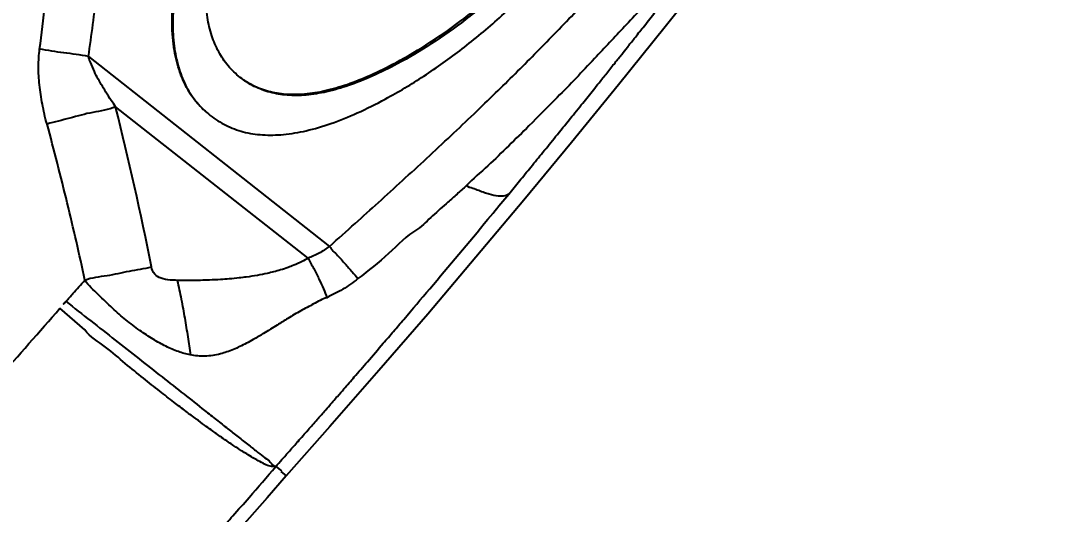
# Model space of a CAD drawing. Header units: millimetres. Extents: x 1145859089 to 1147511753, y -1047484727 to -1047247487.
# Drawn here: x 1147325913.1 to 1147325993.2, y -1047434411.5 to -1047434373.7 of the extents above; entities that cross this region are included whole.
import ezdxf
from ezdxf.xclip import XClip

# ---------------------------------------------------------------- set-up
doc = ezdxf.new("R2010")
doc.units = ezdxf.units.MM
doc.header["$LTSCALE"] = 100
doc.header["$MEASUREMENT"] = 0
doc.header["$XCLIPFRAME"] = 2
doc.layers.get('0').update_dxf_attribs({"linetype": 'CONTINUOUS'})
for name, color, linetype in [('XREF', 135, 'CONTINUOUS'), ('단지배치도$0$S240910', 33, 'CONTINUOUS'), ('단지배치도$0$W240910', 135, 'CONTINUOUS')]:
    doc.layers.add(name, color=color, linetype=linetype)
doc.styles.add('단지배치도$0$WS1', font='romans.shx', dxfattribs={"width": 0.8, "bigfont": 'whgtxt.shx'})

# ---------------------------------------------------------------- blocks, each defined once
blk = doc.blocks.new('단지배치도$0$zw$9902')
at = {"layer": '단지배치도$0$W240910', "linetype": 'ByBlock', "ltscale": 20}
for p, q in [((65693.495, -63000.942), (65690.385, -63004.871)), ((65690.385, -63004.871), (65686.811, -63009.324)), ((65646.201, -63007.164), (65664.678, -63021.693)), ((65686.811, -63009.324), (65683.205, -63013.75)), ((65663.028, -63022.605), (65648.279, -63011.006)), ((65683.205, -63013.75), (65679.567, -63018.151)), ((65679.567, -63018.151), (65675.898, -63022.525)), ((65676.809, -63019.618), (65677.203, -63019.143)), ((65675.898, -63022.525), (65672.197, -63026.873)), ((65645.927, -63028.075), (65644.019, -63026.43)), ((65672.197, -63026.873), (65668.465, -63031.193)), ((65668.465, -63031.193), (65664.702, -63035.487)), ((65664.702, -63035.487), (65661.345, -63039.264)), ((65656.395, -63036.309), (65656.383, -63036.301)), ((65660.536, -63038.541), (65660.544, -63038.551)), ((65660.538, -63038.561), (65660.537, -63038.564)), ((65660.537, -63038.565), (65660.538, -63038.564)), ((65660.537, -63038.564), (65660.537, -63038.565)), ((65660.537, -63038.565), (65660.537, -63038.565)), ((65660.541, -63038.557), (65660.538, -63038.561)), ((65660.538, -63038.564), (65660.54, -63038.563)), ((65660.54, -63038.563), (65660.541, -63038.561)), ((65660.544, -63038.551), (65660.541, -63038.557)), ((65660.541, -63038.561), (65660.545, -63038.558)), ((65660.545, -63038.558), (65660.55, -63038.553)), ((65660.55, -63038.553), (65660.989, -63038.884)), ((65660.989, -63038.884), (65660.955, -63038.922)), ((65660.955, -63038.922), (65661.345, -63039.264)), ((65661.345, -63039.264), (65659.897, -63040.938)), ((65659.897, -63040.938), (65657.96, -63043.133))]:
    blk.add_line(p, q, dxfattribs=at)
for centre, radius, start, end in [((65404.85, -63072.292), 251.025, 11.26445, 14.13122), ((65121.09, -62558.602), 722.053, 320.370361, 320.520025)]:
    blk.add_arc(centre, radius, start, end, dxfattribs=at)
for points, knots in [([(65694.958, -62961.539), (65694.589, -62961.247), (65693.784, -62960.737), (65692.423, -62960.236), (65690.925, -62960.008), (65689.297, -62960.047), (65687.538, -62960.35), (65685.646, -62960.913), (65683.621, -62961.735), (65681.224, -62962.934), (65678.522, -62964.548), (65675.598, -62966.634), (65672.716, -62969.033), (65669.876, -62971.744), (65667.076, -62974.768), (65664.364, -62978.048), (65661.815, -62981.458), (65659.535, -62984.895), (65657.569, -62988.296), (65655.917, -62991.662), (65654.58, -62994.994), (65653.649, -62997.999), (65653.05, -63000.607), (65652.73, -63002.766), (65652.631, -63004.735), (65652.752, -63006.514), (65653.099, -63008.105), (65653.674, -63009.506), (65654.483, -63010.712), (65655.168, -63011.375), (65655.539, -63011.666)], [0, 0, 0, 0, 1.412766, 2.833461, 4.321746, 5.929778, 7.699157, 9.661244, 11.839094, 14.249578, 17.69248, 21.273155, 25.013227, 28.931683, 33.045041, 37.367585, 41.694975, 45.811725, 49.732095, 53.472597, 57.052228, 60.492655, 62.898636, 65.072954, 67.032507, 68.800365, 70.407871, 71.89653, 73.318297, 74.732515, 74.732515, 74.732515, 74.732515]), ([(65655.538, -63011.667), (65655.908, -63011.958), (65656.713, -63012.469), (65658.074, -63012.97), (65659.572, -63013.199), (65661.2, -63013.16), (65662.959, -63012.858), (65664.85, -63012.295), (65666.875, -63011.474), (65669.271, -63010.276), (65671.973, -63008.662), (65674.896, -63006.576), (65677.778, -63004.178), (65680.618, -63001.466), (65683.418, -62998.442), (65686.131, -62995.161), (65688.68, -62991.75), (65690.961, -62988.313), (65692.928, -62984.911), (65694.58, -62981.544), (65695.918, -62978.212), (65696.849, -62975.207), (65697.447, -62972.599), (65697.767, -62970.44), (65697.867, -62968.472), (65697.745, -62966.692), (65697.399, -62965.101), (65696.823, -62963.699), (65696.014, -62962.494), (65695.329, -62961.831), (65694.958, -62961.539)], [0, 0, 0, 0, 1.413182, 2.834148, 4.322514, 5.930416, 7.699453, 9.660999, 11.838121, 14.247704, 17.689668, 21.269748, 25.009586, 28.928178, 33.042044, 37.365468, 41.694091, 45.811845, 49.732988, 53.474028, 57.053964, 60.494463, 62.90047, 65.074832, 67.034455, 68.802419, 70.41008, 71.898956, 73.321006, 74.735573, 74.735573, 74.735573, 74.735573]), ([(65655.221, -63011.409), (65655.186, -63011.379), (65655.042, -63011.253), (65654.729, -63010.952), (65654.314, -63010.47), (65653.896, -63009.856), (65653.52, -63009.154), (65653.205, -63008.38), (65652.957, -63007.54), (65652.811, -63006.836), (65652.695, -63006.062), (65652.618, -63005.218), (65652.596, -63004.143), (65652.643, -63003.038), (65652.773, -63001.72), (65653.004, -63000.284), (65653.345, -62998.738), (65653.664, -62997.56), (65654.049, -62996.29), (65654.509, -62994.93), (65655.176, -62993.205), (65655.923, -62991.475), (65656.746, -62989.743), (65657.644, -62988.008), (65658.615, -62986.274), (65659.73, -62984.418), (65660.991, -62982.469), (65662.403, -62980.443), (65663.882, -62978.465), (65665.29, -62976.703), (65666.746, -62974.983), (65668.239, -62973.319), (65669.928, -62971.567), (65671.654, -62969.901), (65673.409, -62968.327), (65675.185, -62966.858), (65676.911, -62965.551), (65678.106, -62964.727), (65678.694, -62964.343), (65678.74, -62964.313)], [0, 0, 0, 0, 0.137339, 0.572509, 1.303412, 2.041427, 2.794842, 3.689275, 4.54292, 5.42016, 5.843515, 6.889188, 7.962288, 9.066248, 10.203431, 11.93457, 13.42487, 14.953303, 15.59288, 17.408174, 19.257214, 21.140606, 23.058591, 25.011212, 26.998409, 29.020094, 31.506542, 33.958541, 36.428155, 38.915654, 40.723187, 43.188235, 45.620606, 48.022979, 50.383888, 52.690194, 54.934814, 56.87878, 57.042162, 57.042162, 57.042162, 57.042162]), ([(65657.829, -63008.753), (65657.494, -63008.489), (65656.871, -63007.891), (65656.134, -63006.805), (65655.605, -63005.545), (65655.282, -63004.118), (65655.16, -63002.523), (65655.237, -63000.761), (65655.511, -62998.831), (65656.032, -62996.509), (65656.846, -62993.841), (65658.017, -62990.892), (65659.465, -62987.917), (65661.19, -62984.916), (65663.193, -62981.889), (65664.675, -62979.903), (65665.459, -62978.906)], [0, 0, 0, 0, 1.28228, 2.56859, 3.911217, 5.35635, 6.941241, 8.694253, 10.636399, 12.783145, 15.828876, 18.992157, 22.29241, 25.746746, 29.370094, 33.175396, 33.175396, 33.175396, 33.175396]), ([(65642.457, -63006.584), (65642.636, -63005.429), (65642.882, -63003.084), (65643.197, -62999.534), (65643.38, -62995.914), (65643.439, -62993.478), (65643.441, -62992.25)], [0, 0, 0, 0, 3.505723, 7.068542, 10.69142, 14.377221, 14.377221, 14.377221, 14.377221]), ([(65646.201, -63007.164), (65646.448, -63005.529), (65646.877, -63002.249), (65647.297, -62997.311), (65647.45, -62994.012), (65647.487, -62992.364)], [0, 0, 0, 0, 4.960436, 9.919328, 14.864038, 14.864038, 14.864038, 14.864038]), ([(65658.06, -63008.916), (65658.296, -63009.077), (65658.913, -63009.442), (65660.009, -63009.852), (65661.357, -63010.069), (65662.82, -63010.046), (65664.397, -63009.787), (65666.089, -63009.295), (65667.897, -63008.571), (65670.034, -63007.511), (65672.441, -63006.084), (65675.04, -63004.244), (65677.595, -63002.134), (65680.104, -62999.754), (65682.568, -62997.105), (65684.143, -62995.205), (65684.923, -62994.213)], [0, 0, 0, 0, 0.857072, 2.143513, 3.48566, 4.929829, 6.513411, 8.264891, 10.205374, 12.350393, 15.415003, 18.590005, 21.894496, 25.345424, 28.957677, 32.744241, 32.744241, 32.744241, 32.744241]), ([(65685.038, -62994.303), (65684.257, -62995.295), (65682.682, -62997.195), (65680.217, -62999.846), (65677.708, -63002.226), (65675.154, -63004.336), (65672.554, -63006.175), (65670.148, -63007.602), (65668.011, -63008.661), (65666.201, -63009.385), (65664.509, -63009.877), (65662.932, -63010.136), (65661.469, -63010.159), (65660.122, -63009.942), (65658.893, -63009.482), (65658.165, -63009.018), (65657.829, -63008.753)], [0, 0, 0, 0, 3.787928, 7.400997, 10.852194, 14.156419, 17.330636, 20.393975, 22.540099, 24.48139, 26.233366, 27.817115, 29.261118, 30.602782, 31.88848, 33.170672, 33.170672, 33.170672, 33.170672]), ([(65677.399, -63009.942), (65678.406, -63008.969), (65680.418, -63006.963), (65683.401, -63003.891), (65686.371, -63000.778), (65688.228, -62998.6), (65689.196, -62997.56)], [0, 0, 0, 0, 4.199429, 8.524364, 12.844117, 17.106084, 17.106084, 17.106084, 17.106084]), ([(65691.962, -62999.736), (65691.21, -63000.582), (65689.656, -63002.297), (65687.33, -63004.825), (65684.811, -63007.502), (65682.382, -63010.053), (65680.67, -63011.736), (65679.954, -63012.474)], [0, 0, 0, 0, 3.394054, 6.942998, 10.306959, 14.421481, 17.507816, 17.507816, 17.507816, 17.507816]), ([(65678.404, -63017.689), (65678.68, -63017.354), (65679.248, -63016.664), (65680.123, -63015.596), (65681.046, -63014.466), (65682.051, -63013.23), (65683.07, -63011.972), (65684.032, -63010.779), (65684.768, -63009.864), (65685.377, -63009.103), (65685.933, -63008.408), (65686.51, -63007.685), (65687.038, -63007.022), (65687.528, -63006.405), (65688.073, -63005.717), (65688.745, -63004.865), (65689.505, -63003.9), (65690.27, -63002.925), (65690.958, -63002.045), (65691.546, -63001.291), (65692.033, -63000.665), (65692.324, -63000.289), (65692.453, -63000.123)], [0, 0, 0, 0, 1.30232, 2.682145, 4.139488, 5.681888, 7.46195, 8.994361, 10.279153, 10.984886, 11.919185, 12.948395, 13.761332, 14.460806, 15.311977, 16.395281, 17.715739, 18.996063, 20.113646, 21.068948, 21.862387, 22.494313, 22.494313, 22.494313, 22.494313]), ([(65643.031, -63012.323), (65642.874, -63011.826), (65642.669, -63010.827), (65642.431, -63009.359), (65642.34, -63007.944), (65642.413, -63007.028), (65642.457, -63006.584)], [0, 0, 0, 0, 1.562086, 3.050095, 4.462143, 5.801764, 5.801764, 5.801764, 5.801764]), ([(65646.201, -63007.164), (65645.586, -63007.015), (65644.321, -63006.907), (65643.079, -63006.683), (65642.458, -63006.584)], [0, 0, 0, 0, 1.900441, 3.788585, 3.788585, 3.788585, 3.788585]), ([(65648.279, -63011.006), (65648.186, -63010.837), (65647.906, -63010.48), (65647.552, -63009.9), (65647.217, -63009.353), (65646.926, -63008.833), (65646.629, -63008.275), (65646.397, -63007.696), (65646.223, -63007.314), (65646.201, -63007.164)], [0, 0, 0, 0, 0.578576, 1.353958, 2.038871, 2.500219, 3.145451, 3.927072, 4.383104, 4.383104, 4.383104, 4.383104]), ([(65664.678, -63021.693), (65665.331, -63021.105), (65666.584, -63019.989), (65668.45, -63018.304), (65670.278, -63016.643), (65672.134, -63014.936), (65673.958, -63013.234), (65675.72, -63011.568), (65676.849, -63010.473), (65677.399, -63009.942)], [0, 0, 0, 0, 2.6377, 5.033813, 7.542093, 10.046145, 12.601257, 15.025661, 17.319526, 17.319526, 17.319526, 17.319526]), ([(65648.279, -63011.006), (65647.735, -63011.256), (65646.51, -63011.384), (65644.784, -63011.888), (65643.611, -63012.173), (65643.031, -63012.323)], [0, 0, 0, 0, 1.794806, 3.611563, 5.410594, 5.410594, 5.410594, 5.410594]), ([(65645.931, -63024.268), (65645.519, -63022.293), (65644.575, -63018.304), (65643.581, -63014.328), (65643.031, -63012.323)], [0, 0, 0, 0, 6.055179, 12.29393, 12.29393, 12.29393, 12.29393]), ([(65679.954, -63012.474), (65679.433, -63012.971), (65678.399, -63014.006), (65676.809, -63015.536), (65675.688, -63016.515), (65675.159, -63017.039)], [0, 0, 0, 0, 2.160913, 4.387149, 6.620692, 6.620692, 6.620692, 6.620692]), ([(65675.159, -63017.039), (65674.934, -63017.266), (65674.453, -63017.679), (65673.977, -63018.095), (65673.75, -63018.311)], [0, 0, 0, 0, 0.958719, 1.898517, 1.898517, 1.898517, 1.898517]), ([(65678.404, -63017.689), (65678.288, -63017.782), (65678.011, -63017.86), (65677.504, -63017.845), (65677.022, -63017.735), (65676.363, -63017.542), (65675.807, -63017.274), (65675.288, -63017.165), (65675.159, -63017.039)], [0, 0, 0, 0, 0.44489, 0.811027, 1.525203, 1.915333, 2.866426, 3.408192, 3.408192, 3.408192, 3.408192]), ([(65673.75, -63018.311), (65673.371, -63018.67), (65672.552, -63019.31), (65671.845, -63020.096), (65671.405, -63020.369)], [0, 0, 0, 0, 1.565759, 3.119985, 3.119985, 3.119985, 3.119985]), ([(65660.55, -63038.553), (65660.71, -63038.373), (65661.061, -63037.978), (65661.631, -63037.334), (65662.298, -63036.579), (65663.007, -63035.774), (65663.681, -63035.007), (65664.233, -63034.376), (65664.634, -63033.918), (65664.967, -63033.536), (65665.332, -63033.118), (65665.88, -63032.489), (65666.646, -63031.606), (65667.65, -63030.445), (65668.521, -63029.434), (65669.187, -63028.657), (65669.58, -63028.198), (65669.972, -63027.739), (65670.898, -63026.655), (65673.189, -63023.958), (65675.331, -63021.399), (65676.809, -63019.618)], [0, 0, 0, 0, 0.723435, 1.583806, 2.5811, 3.744154, 4.804262, 5.64301, 6.260442, 6.629825, 7.161854, 7.924766, 9.133818, 10.669392, 12.530651, 13.135079, 13.739285, 14.343254, 14.946971, 18.016046, 24.958877, 24.958877, 24.958877, 24.958877]), ([(65671.405, -63020.369), (65670.583, -63020.88), (65669.203, -63022.331), (65667.657, -63023.556), (65666.852, -63024.164)], [0, 0, 0, 0, 2.902757, 5.926835, 5.926835, 5.926835, 5.926835]), ([(65664.678, -63021.693), (65664.409, -63021.86), (65663.909, -63022.253), (65663.309, -63022.467), (65663.028, -63022.605)], [0, 0, 0, 0, 0.94919, 1.889976, 1.889976, 1.889976, 1.889976]), ([(65664.678, -63021.693), (65664.84, -63021.952), (65665.299, -63022.356), (65665.851, -63023.025), (65666.378, -63023.616), (65666.703, -63023.991), (65666.853, -63024.164)], [0, 0, 0, 0, 0.916797, 1.801428, 2.606514, 3.291751, 3.291751, 3.291751, 3.291751]), ([(65663.028, -63022.605), (65662.882, -63022.692), (65662.52, -63022.882), (65662.012, -63023.115), (65661.457, -63023.327), (65660.944, -63023.496), (65660.41, -63023.643), (65659.818, -63023.784), (65659.12, -63023.922), (65658.398, -63024.032), (65657.681, -63024.119), (65657.025, -63024.182), (65656.269, -63024.236), (65655.535, -63024.273), (65654.853, -63024.295), (65654.22, -63024.307), (65653.625, -63024.315), (65653.201, -63024.299), (65653.011, -63024.298)], [0, 0, 0, 0, 0.510981, 1.224774, 1.674982, 2.290574, 2.844715, 3.337367, 4.115218, 4.978433, 5.528492, 6.281716, 6.954165, 7.803977, 8.485458, 8.999874, 9.703347, 10.272252, 10.272252, 10.272252, 10.272252]), ([(65663.028, -63022.605), (65663.178, -63022.866), (65663.468, -63023.39), (65663.863, -63024.17), (65664.201, -63024.911), (65664.393, -63025.393), (65664.476, -63025.621)], [0, 0, 0, 0, 0.905592, 1.794534, 2.622096, 3.349577, 3.349577, 3.349577, 3.349577]), ([(65645.932, -63024.268), (65646.47, -63024.059), (65647.647, -63023.967), (65649.33, -63023.559), (65650.479, -63023.39), (65651.039, -63023.258)], [0, 0, 0, 0, 1.732571, 3.479891, 5.206659, 5.206659, 5.206659, 5.206659]), ([(65653.011, -63024.298), (65652.833, -63024.274), (65652.413, -63024.286), (65651.799, -63024.187), (65651.233, -63023.85), (65651.06, -63023.458), (65651.039, -63023.258)], [0, 0, 0, 0, 0.538337, 1.257748, 1.839007, 2.442706, 2.442706, 2.442706, 2.442706]), ([(65644.484, -63025.904), (65644.666, -63025.706), (65645.144, -63025.156), (65645.623, -63024.608), (65645.931, -63024.268)], [0, 0, 0, 0, 0.808025, 2.184233, 2.184233, 2.184233, 2.184233]), ([(65654.003, -63030.003), (65653.695, -63029.943), (65653.054, -63029.76), (65652.107, -63029.35), (65651.12, -63028.797), (65650.101, -63028.119), (65649.059, -63027.324), (65647.992, -63026.421), (65646.979, -63025.374), (65646.197, -63024.703), (65645.932, -63024.268)], [0, 0, 0, 0, 0.941821, 1.990378, 3.090346, 4.331794, 5.659356, 7.019941, 8.518113, 10.0465, 10.0465, 10.0465, 10.0465]), ([(65653.011, -63024.298), (65653.116, -63024.779), (65653.315, -63025.744), (65653.586, -63027.186), (65653.806, -63028.608), (65653.967, -63029.544), (65654.006, -63030.008)], [0, 0, 0, 0, 1.477175, 2.953024, 4.401303, 5.796969, 5.796969, 5.796969, 5.796969]), ([(65666.852, -63024.164), (65666.472, -63024.441), (65665.731, -63025.012), (65664.887, -63025.414), (65664.474, -63025.62)], [0, 0, 0, 0, 1.412121, 2.793816, 2.793816, 2.793816, 2.793816]), ([(65644.484, -63025.904), (65645.104, -63026.414), (65646.381, -63027.383), (65648.238, -63028.858), (65650.061, -63030.288), (65651.817, -63031.669), (65653.489, -63032.985), (65654.882, -63034.08), (65655.997, -63034.959), (65656.862, -63035.634), (65657.409, -63036.077), (65657.68, -63036.282)], [0, 0, 0, 0, 2.408812, 4.806042, 7.115679, 9.359763, 11.508208, 13.498095, 14.676057, 15.768155, 16.787996, 16.787996, 16.787996, 16.787996]), ([(65664.474, -63025.62), (65664.112, -63025.724), (65663.461, -63026.111), (65662.456, -63026.624), (65661.533, -63027.179), (65660.587, -63027.764), (65659.712, -63028.311), (65658.926, -63028.777), (65658.321, -63029.108), (65657.813, -63029.363), (65657.314, -63029.586), (65656.819, -63029.776), (65656.29, -63029.941), (65655.732, -63030.061), (65655.144, -63030.114), (65654.568, -63030.094), (65654.193, -63030.04), (65654.003, -63030.003)], [0, 0, 0, 0, 1.130442, 2.241856, 3.395507, 4.356274, 5.580348, 6.490154, 7.096806, 7.650003, 8.193968, 8.736467, 9.238265, 9.854521, 10.446638, 11.002625, 11.581697, 11.581697, 11.581697, 11.581697]), ([(65629.108, -63042.189), (65630.839, -63040.495), (65634.312, -63037.131), (65639.284, -63031.873), (65642.439, -63028.237), (65644.019, -63026.43)], [0, 0, 0, 0, 7.264302, 14.503366, 21.703246, 21.703246, 21.703246, 21.703246]), ([(65656.395, -63036.309), (65656.13, -63036.124), (65655.697, -63035.817), (65655.055, -63035.352), (65654.416, -63034.882), (65653.633, -63034.295), (65652.698, -63033.582), (65651.607, -63032.734), (65650.368, -63031.745), (65648.972, -63030.64), (65647.536, -63029.346), (65646.341, -63028.632), (65645.927, -63028.075)], [0, 0, 0, 0, 0.971139, 1.590003, 2.378507, 3.352322, 4.525215, 5.906136, 7.495719, 9.282519, 11.239702, 13.323479, 13.323479, 13.323479, 13.323479]), ([(65660.528, -63038.55), (65660.398, -63038.525), (65660.101, -63038.573), (65659.674, -63038.339), (65659.239, -63038.117), (65658.782, -63037.858), (65658.353, -63037.605), (65657.867, -63037.301), (65657.4, -63036.995), (65656.891, -63036.653), (65656.571, -63036.431), (65656.39, -63036.305), (65656.383, -63036.301)], [0, 0, 0, 0, 0.395987, 0.860955, 1.405966, 1.878154, 2.432419, 2.903301, 3.597148, 4.10581, 4.742257, 4.76664, 4.76664, 4.76664, 4.76664]), ([(65657.68, -63036.282), (65657.957, -63036.491), (65658.454, -63036.897), (65659.144, -63037.422), (65659.679, -63037.876), (65660.156, -63038.166), (65660.364, -63038.53), (65660.536, -63038.541)], [0, 0, 0, 0, 1.040563, 1.923322, 2.607708, 3.12241, 3.641986, 3.641986, 3.641986, 3.641986]), ([(65652.227, -63047.836), (65653.292, -63046.706), (65654.614, -63045.279), (65656.001, -63043.743), (65656.47, -63043.221), (65656.831, -63042.818), (65657.529, -63042.034), (65658.786, -63040.607), (65659.877, -63039.342), (65660.55, -63038.553)], [0, 0, 0, 0, 4.659383, 5.833447, 6.209013, 6.764018, 7.459175, 9.356377, 12.468955, 12.468955, 12.468955, 12.468955])]:
    blk.add_open_spline(points, degree=3, knots=knots, dxfattribs=at)
blk.add_open_spline([(65644.484, -63025.904), (65644.325, -63026.076), (65644.171, -63026.253), (65644.019, -63026.43)], degree=3, dxfattribs=at)
at = {"layer": '단지배치도$0$S240910', "style": '단지배치도$0$WS1', "width": 0.8}
blk.add_text('FH:32.00', height=1200, dxfattribs=at).set_placement((60354.833, -63274.832))
blk = doc.blocks.new('단지배치도')
blk.add_blockref('단지배치도$0$zw$9902', (141034.193, 142437.157))

msp = doc.modelspace()

# ---------------------------------------------------------------- block references
at = {"layer": 'XREF'}
ref = msp.add_blockref('단지배치도', (1147119237.834579, -1047513806.462535), dxfattribs=at)
XClip(ref).set_block_clipping_path([(72982.4064819524, 34919.7593965298), (360382.4067475507, 255319.7593436697)])

doc.saveas('drawing.dxf')
